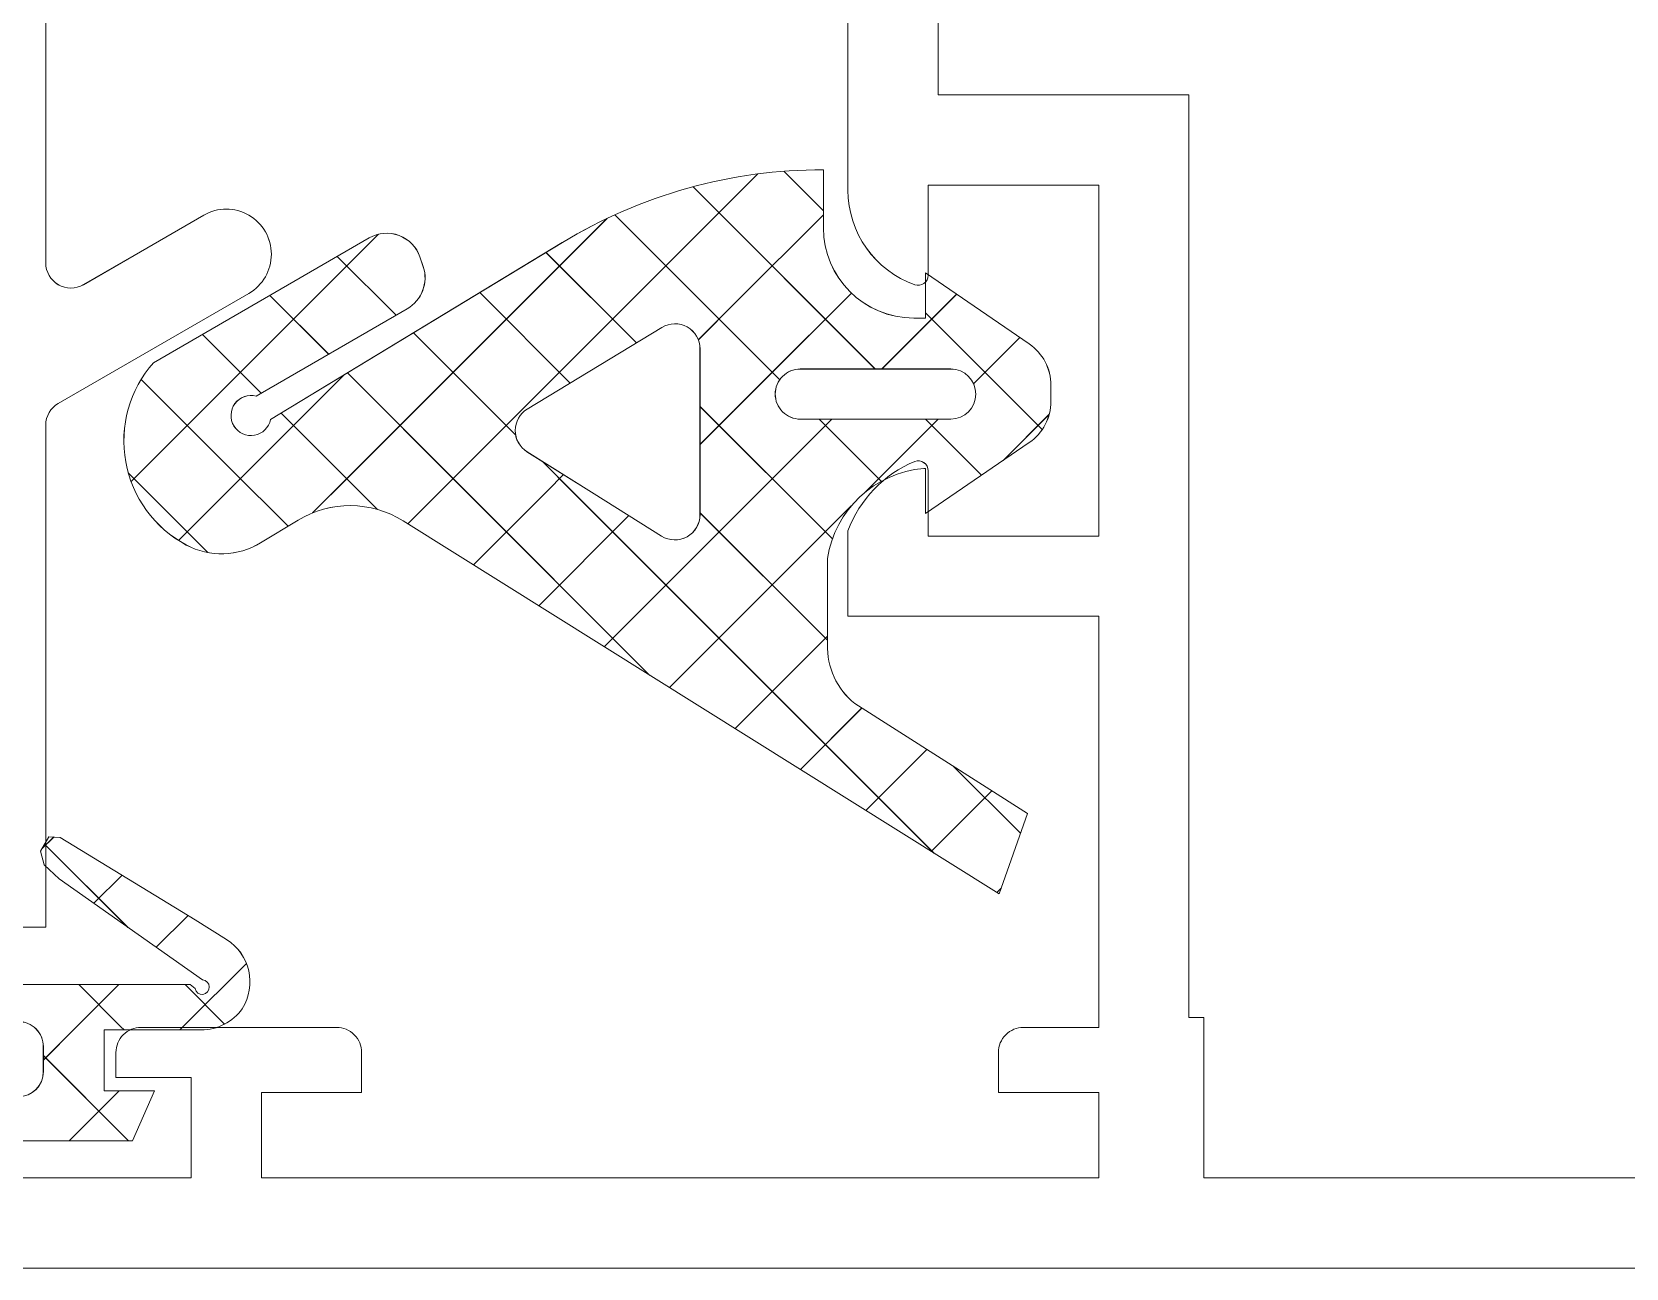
# Model space of a CAD drawing. Header units: millimetres. Extents: x 26282 to 30760, y 1404 to 4574.
# Drawn here: x 27824.709 to 27827.888, y 2955.414 to 2957.879 of the extents above; entities that cross this region are included whole.
import ezdxf

# ---------------------------------------------------------------- set-up
doc = ezdxf.new("R2010")
doc.units = ezdxf.units.MM
doc.header["$LTSCALE"] = 0.25
doc.layers.add('AB-DUV', color=4, linetype='Continuous', lineweight=50)
doc.layers.add('DOĞRAMA', color=30, linetype='Continuous', lineweight=20)

# ---------------------------------------------------------------- blocks, each defined once
blk = doc.blocks.new('CHD03_1918', base_point=(38, -44))
at = {"color": 40, "linetype": 'Continuous'}
blk.add_lwpolyline([(38, -44), (38, -22), (38, 0)], dxfattribs=at)
blk.add_lwpolyline([(63.454101, -22), (59.497057, -22, -0.317837), (57.611439, -20.666667, -0.517633), (57.799997, -20.400001), (59.6, -20.4), (59.6, -17), (52.6, -17), (52.6, -20.4), (53.9, -20.4, -0.517638), (54.088562, -20.666667, -0.209118), (52.702947, -21.999999), (51, -22), (51, -17), (42.8, -17), (42.8, -18.5, -0.414214), (42.3, -19), (41.5, -19), (41.5, -17), (39.8, -17), (39.8, -33.7), (41.5, -33.7), (41.5, -31.7), (42.3, -31.7, -0.414214), (42.8, -32.2), (42.8, -36.1, -0.414214), (42.3, -36.6), (41.8, -36.6), (41.8, -35.1), (39.8, -35.1), (39.8, -42.6)], format="xyb", dxfattribs=at)
blk.add_lwpolyline([(39.8, -7.45), (39.8, -14.9), (43, -14.9), (43, -15.2), (61.4, -15.2), (61.4, -20.2), (66.2, -20.2), (66.2, -15.2), (83, -15.2), (83, -14.9), (86, -14.9), (86, 0), (86, 14.9), (83, 14.9), (83, 15.2), (66.2, 15.2), (66.2, 20.2), (61.4, 20.2), (61.4, 15.2), (43, 15.2), (43, 14.9), (39.8, 14.9), (39.8, 0), (39.8, -7.45)], close=True, dxfattribs=at)
blk = doc.blocks.new('CHD03_1923', base_point=(-6.8, -22))
at = {"color": 40, "linetype": 'Continuous'}
blk.add_lwpolyline([(43.2, 0), (23.2, 0), (23.2, -3), (25.7, -3), (25.7, -4.5), (21.4, -4.5), (21.4, 0), (13.24641, 0, 0.57735), (12.813397, -0.75), (14.199038, -3.15, -0.57735), (13.419615, -4.5, -0.267949), (12.640192, -4.05), (10.446261, -0.25, 0.267949), (10.013248, 0), (0, 0), (0, 11), (-6.8, 11), (-6.8, 11), (-6.8, 30.9)], format="xyb", dxfattribs=at)
blk = doc.blocks.new('CHD50D23', base_point=(110.983776, 153.85743))
at = {"color": 1, "linetype": 'Continuous'}
for p, q in [((117.791548, 170.671326), (119.381447, 172.261226)), ((119.568875, 171.841832), (119.206204, 172.204502)), ((119.457419, 170.215877), (121.244586, 172.003044)), ((124.138771, 167.271936), (119.568875, 171.841832)), ((119.432791, 169.856596), (118.032092, 171.257294)), ((120.970782, 169.60792), (122.142332, 170.77947)), ((118.315634, 169.074092), (119.457419, 170.215877)), ((121.333881, 167.955505), (119.432791, 169.856596)), ((119.301305, 167.938443), (120.572703, 169.209841)), ((121.747604, 168.263422), (122.91966, 169.435477)), ((119.296707, 167.87136), (118.580823, 168.587243)), ((118.649877, 167.287015), (119.301305, 167.938443)), ((119.145191, 165.661009), (121.37384, 167.889658)), ((122.524426, 166.918923), (123.696988, 168.091485)), ((124.455498, 162.712568), (119.296707, 167.87136)), ((119.160623, 165.886123), (118.364104, 166.682642)), ((120.14134, 164.535837), (122.174977, 166.569474)), ((115.348278, 161.864095), (119.145191, 165.661009)), ((124.278265, 160.768481), (119.160623, 165.886123)), ((119.024539, 163.900887), (117.547506, 165.37792)), ((121.172168, 163.445345), (122.976114, 165.249291)), ((118.528593, 162.275512), (116.730908, 164.073197)), ((118.989078, 163.383575), (119.611946, 164.006444)), ((119.345191, 163.580234), (119.024539, 163.900887)), ((121.973305, 162.125161), (123.777251, 163.929107)), ((111.799457, 156.193954), (118.989078, 163.383575)), ((120.452072, 158.230713), (115.91431, 162.768475)), ((121.603057, 159.633594), (124.527445, 162.557981)), ((118.720503, 157.840961), (115.097712, 161.463753)), ((121.452072, 157.361288), (125.087016, 160.996232)), ((122.788808, 160.136617), (122.034401, 160.891024)), ((116.041968, 158.315145), (118.584254, 160.857431)), ((118.064864, 158.216721), (120.705574, 160.857431)), ((121.299351, 159.504754), (119.946674, 160.857431)), ((125.34237, 159.704376), (124.278265, 160.768481)), ((116.124999, 158.315145), (114.281114, 160.15903)), ((124.529431, 158.395995), (122.788808, 160.136617)), ((121.237452, 159.267988), (121.603057, 159.633594)), ((122.965684, 157.838422), (121.299351, 159.504754)), ((124.608099, 158.395995), (125.396213, 159.184109)), ((114.691525, 157.627299), (113.464516, 158.854308)), ((119.211984, 157.24252), (120.452072, 158.482608)), ((113.865869, 156.331635), (112.647918, 157.549586)), ((120.452072, 156.109392), (118.977527, 157.583937)), ((122.94395, 155.738834), (121.452072, 157.230713)), ((113.040212, 155.035971), (111.83132, 156.244863)), ((119.332913, 155.242129), (120.452072, 156.361288)), ((120.244395, 154.032291), (122.569534, 156.35743)), ((112.193401, 154.466577), (113.52755, 155.800727)), ((122.081038, 154.480426), (121.159141, 155.402323)), ((111.107571, 154.847292), (111.014722, 154.940141)), ((120.547923, 153.892221), (119.627241, 154.812903))]:
    blk.add_line(p, q, dxfattribs=at)
for points in [[(117.942326, 171.103172, -0.229763), (119.601084, 172.311706, -0.229763), (121.577, 171.756923), (124.065182, 167.454881, -0.472021), (123.686104, 166.442525), (123.493312, 166.376425, -0.353954), (122.651853, 166.698377), (120.910699, 169.711911, 2.506605), (120.443837, 169.422198), (123.974866, 163.603459, -0.068514), (125.058809, 161.099606, -0.068514), (125.425814, 158.395994), (124.268132, 158.395995, 0.414213), (122.468133, 156.595995), (122.468132, 156.35743), (123.368132, 156.35743), (121.951762, 154.2919, -0.247171), (121.127035, 153.857431), (120.80923, 153.85743, -0.247171), (119.984502, 154.2919), (118.568132, 156.35743), (119.468132, 156.35743), (119.468132, 156.395995, 0.347266), (117.672353, 158.315146), (115.962865, 158.315145, 0.239382), (114.781982, 157.769249), (112.588983, 154.327878), (110.983776, 154.890697), (118.422358, 166.775718, 0.283277), (118.436838, 168.874362), (117.984154, 169.620334, -0.264505), (117.942326, 171.103172)], [(118.960417, 162.96546), (118.120011, 161.622698, 0.58904), (118.543842, 160.857431), (121.854332, 160.857431, 0.584485), (122.281783, 161.616824), (120.652103, 164.302354, 0.558043), (119.800823, 164.308222), (118.960417, 162.96546)], [(120.952072, 159.35743, 0.414214), (120.452072, 158.85743), (120.452072, 155.85743, 1), (121.452072, 155.85743), (121.452072, 158.85743, 0.414214), (120.952072, 159.35743)]]:
    blk.add_lwpolyline(points, format="xyb", close=True, dxfattribs=at)
blk = doc.blocks.new('CHD40D08', base_point=(-2.21267, -2.905012))
at = {"color": 1, "linetype": 'Continuous'}
for p, q in [((0, 5.969856), (1.319355, 7.289211)), ((0.12533, 6.85077), (0.904473, 6.071627)), ((1.017205, 5.958895), (1.924654, 5.051445)), ((1.069674, 4.91821), (1.934707, 5.783243)), ((-2.21267, 4.946129), (-0.482761, 3.21622)), ((0, 4.854779), (0.904473, 3.950306)), ((-2.21267, 3.757186), (-1.21267, 4.757186)), ((-0.632316, 3.21622), (0.904473, 4.753009)), ((1.129836, 3.724943), (1.8882, 2.96658)), ((1.171493, 2.898708), (1.899747, 3.626962)), ((-2.21267, 2.824809), (-1.333018, 1.945157)), ((0.166981, 2.566478), (0.904473, 1.828986)), ((0.166982, 1.894197), (0.904473, 2.631688)), ((-2.21267, 1.635866), (-1.333018, 2.515518)), ((-2.21267, -0.485455), (-0.510996, 1.216219)), ((-0.604081, 1.21622), (0.039793, 0.572346)), ((2.045652, -0.469774), (3.706779, 1.191354)), ((3.601991, 1.252788), (3.846916, 1.007863)), ((-2.21267, 0.703488), (-1.21267, -0.296512)), ((0.039793, 0.572346), (0.904473, -0.292334)), ((0.061836, -0.332269), (0.904473, 0.510368)), ((2.524604, 0.208855), (3.086884, -0.353425)), ((0, -0.394105), (0.061836, -0.332269)), ((1.646901, -1.034763), (2.284292, -1.672154)), ((-0.000001, -1.509181), (0.092774, -1.601955)), ((0.092774, -1.601955), (1.325459, -2.834641)), ((0.115405, -2.400021), (0.904473, -1.610952))]:
    blk.add_line(p, q, dxfattribs=at)
for points in [[(3.56458, 1.274721), (3.853054, 1.105598), (3.839039, 0.882431), (2.197611, -1.814579), (1.801975, -2.439764, -0.413949), (0.422965, -2.750501, -0.119976), (0.112064, -2.393627, -0.119976), (-0.000001, -1.93378), (0, 0), (-1.21267, 0), (-1.21267, -1), (-2.21267, -0.565218), (-2.21267, 5.005452), (-1.21267, 5.396757), (-1.21267, 4.396757), (0, 4.396757), (0, 6.36622, -0.404548), (0.967353, 7.365686, -0.404548), (1.934706, 6.366219), (1.934707, 5.626366), (1.87951, 2.469611), (1.772015, 2.273538), (1.437813, 2.284888), (1.245523, 2.492312), (1.171532, 2.897929), (0.995458, 6.390233, 2.044702), (0.823804, 6.2417), (0.904473, 6.143585), (0.904473, -1.711145), (0.823804, -1.809259, 2.04471), (0.995459, -1.957792), (3.011747, 0.899087), (3.291174, 1.202272), (3.56458, 1.274721)], [(0.020535, 1.362666, 0.198912), (0.166982, 1.71622), (0.166981, 2.71622, 0.414213), (-0.333018, 3.21622), (-0.833018, 3.21622, 0.414213), (-1.333018, 2.71622), (-1.333018, 1.716219, 0.414213), (-0.833018, 1.21622), (-0.333018, 1.216219, 0.198912), (0.020535, 1.362666)]]:
    blk.add_lwpolyline(points, format="xyb", close=True, dxfattribs=at)
blk = doc.blocks.new('A$C24106D73')
at = {"layer": 'DOĞRAMA', "color": 7, "xscale": -1, "yscale": -1, "rotation": 270}
for name, p in [('CHD03_1923', (487.333, 51.925)), ('CHD50D23', (485.382, 59.388)), ('CHD40D08', (469.406, 54.463))]:
    blk.add_blockref(name, p, dxfattribs=at)
at = {"layer": 'DOĞRAMA', "color": 7, "xscale": -1, "rotation": 270}
blk.add_blockref('CHD03_1918', (459.333, 51.925), dxfattribs=at)
blk = doc.blocks.new('A$C187D15ED')
at = {"layer": 'DOĞRAMA', "color": 155, "xscale": 0.1, "yscale": 0.1, "zscale": 0.1}
blk.add_blockref('A$C24106D73', (8207.7792, 2745.1939, 0), dxfattribs=at)
blk.add_blockref('A$C24106D73', (8207.7792, 2745.1939, 0), dxfattribs=at)

msp = doc.modelspace()

# ---------------------------------------------------------------- block references
at = {"layer": 'AB-DUV', "ltscale": 100}
msp.add_blockref('A$C187D15ED', (19570.4239, 205.0275, 5.1264), dxfattribs=at)

# ---------------------------------------------------------------- next in the draw order: linework, layer by layer
at = {"layer": 'DOĞRAMA', "color": 1, "linetype": 'Continuous'}
for p, q in [((27826.1565, 2957.596, 5.1264), (27826.0501, 2957.4896, 5.1264)), ((27826.1565, 2957.596, 5.1264), (27826.0501, 2957.4896, 5.1264)), ((27826.2874, 2957.5226, 5.1264), (27826.2086, 2957.6014, 5.1264)), ((27826.2874, 2957.5226, 5.1264), (27826.2086, 2957.6014, 5.1264)), ((27826.3909, 2957.207, 5.1264), (27826.0274, 2957.5705, 5.1264)), ((27826.3909, 2957.207, 5.1264), (27826.0274, 2957.5705, 5.1264)), ((27825.8557, 2957.5073, 5.1264), (27825.3398, 2956.9914, 5.1264)), ((27825.8557, 2957.5073, 5.1264), (27825.3398, 2956.9914, 5.1264)), ((27826.1636, 2957.2221, 5.1264), (27825.8712, 2957.5145, 5.1264)), ((27826.1636, 2957.2221, 5.1264), (27825.8712, 2957.5145, 5.1264)), ((27826.2874, 2957.5147, 5.1264), (27826.1133, 2957.3407, 5.1264)), ((27826.2874, 2957.5147, 5.1264), (27826.1133, 2957.3407, 5.1264)), ((27825.3998, 2957.4757, 5.1264), (27824.9428, 2957.0187, 5.1264)), ((27825.3998, 2957.4757, 5.1264), (27824.9428, 2957.0187, 5.1264)), ((27826.0501, 2957.4896, 5.1264), (27825.5384, 2956.9778, 5.1264)), ((27826.0501, 2957.4896, 5.1264), (27825.5384, 2956.9778, 5.1264)), ((27825.4351, 2957.3142, 5.1264), (27825.3178, 2957.4315, 5.1264)), ((27825.4351, 2957.3142, 5.1264), (27825.3178, 2957.4315, 5.1264)), ((27825.9145, 2957.2591, 5.1264), (27825.7341, 2957.4395, 5.1264)), ((27825.9145, 2957.2591, 5.1264), (27825.7341, 2957.4395, 5.1264)), ((27825.3006, 2957.2365, 5.1264), (27825.1834, 2957.3537, 5.1264)), ((27825.3006, 2957.2365, 5.1264), (27825.1834, 2957.3537, 5.1264)), ((27825.7824, 2957.179, 5.1264), (27825.6021, 2957.3594, 5.1264)), ((27825.7824, 2957.179, 5.1264), (27825.6021, 2957.3594, 5.1264)), ((27826.1133, 2957.3407, 5.1264), (27826.0379, 2957.2652, 5.1264)), ((27826.1133, 2957.3407, 5.1264), (27826.0379, 2957.2652, 5.1264)), ((27826.3431, 2957.3583, 5.1264), (27826.1765, 2957.1917, 5.1264)), ((27826.3431, 2957.3583, 5.1264), (27826.1765, 2957.1917, 5.1264)), ((27826.5531, 2957.3562, 5.1264), (27826.4039, 2957.207, 5.1264)), ((27826.5531, 2957.3562, 5.1264), (27826.4039, 2957.207, 5.1264)), ((27826.7238, 2957.0862, 5.1264), (27826.4912, 2957.3187, 5.1264)), ((27826.7238, 2957.0862, 5.1264), (27826.4912, 2957.3187, 5.1264)), ((27825.1662, 2957.1589, 5.1264), (27825.049, 2957.276, 5.1264)), ((27825.1662, 2957.1589, 5.1264), (27825.049, 2957.276, 5.1264)), ((27825.6734, 2957.0759, 5.1264), (27825.47, 2957.2793, 5.1264)), ((27825.6734, 2957.0759, 5.1264), (27825.47, 2957.2793, 5.1264)), ((27826.6789, 2957.2699, 5.1264), (27826.5867, 2957.1777, 5.1264)), ((27826.6789, 2957.2699, 5.1264), (27826.5867, 2957.1777, 5.1264)), ((27826.2002, 2957.1855, 5.1264), (27826.1636, 2957.2221, 5.1264)), ((27826.2002, 2957.1855, 5.1264), (27826.1636, 2957.2221, 5.1264)), ((27825.1054, 2957.0075, 5.1264), (27824.9267, 2957.1862, 5.1264)), ((27825.1054, 2957.0075, 5.1264), (27824.9267, 2957.1862, 5.1264)), ((27825.3314, 2957.1952, 5.1264), (27825.1413, 2957.0051, 5.1264)), ((27825.3314, 2957.1952, 5.1264), (27825.1413, 2957.0051, 5.1264)), ((27825.5609, 2956.9763, 5.1264), (27825.338, 2957.1992, 5.1264)), ((27825.5609, 2956.9763, 5.1264), (27825.338, 2957.1992, 5.1264)), ((27826.1765, 2957.1917, 5.1264), (27826.0412, 2957.0564, 5.1264)), ((27826.1765, 2957.1917, 5.1264), (27826.0412, 2957.0564, 5.1264)), ((27825.3331, 2956.9919, 5.1264), (27825.206, 2957.119, 5.1264)), ((27825.3331, 2956.9919, 5.1264), (27825.206, 2957.119, 5.1264)), ((27826.3053, 2956.8683, 5.1264), (27826.0412, 2957.1323, 5.1264)), ((27826.3053, 2956.8683, 5.1264), (27826.0412, 2957.1323, 5.1264)), ((27826.7378, 2957.1166, 5.1264), (27826.6457, 2957.0245, 5.1264)), ((27826.7378, 2957.1166, 5.1264), (27826.6457, 2957.0245, 5.1264)), ((27826.3039, 2957.107, 5.1264), (27825.8501, 2956.6532, 5.1264)), ((27826.3039, 2957.107, 5.1264), (27825.8501, 2956.6532, 5.1264)), ((27826.4027, 2956.983, 5.1264), (27826.2787, 2957.107, 5.1264)), ((27826.4027, 2956.983, 5.1264), (27826.2787, 2957.107, 5.1264)), ((27826.516, 2957.107, 5.1264), (27826.3686, 2956.9595, 5.1264)), ((27826.516, 2957.107, 5.1264), (27826.3686, 2956.9595, 5.1264)), ((27826.6028, 2956.9951, 5.1264), (27826.4909, 2957.107, 5.1264)), ((27826.6028, 2956.9951, 5.1264), (27826.4909, 2957.107, 5.1264)), ((27824.9428, 2957.0187, 5.1264), (27824.9065, 2956.9824, 5.1264)), ((27824.9428, 2957.0187, 5.1264), (27824.9065, 2956.9824, 5.1264)), ((27825.7886, 2956.9607, 5.1264), (27825.7263, 2957.023, 5.1264)), ((27825.7886, 2956.9607, 5.1264), (27825.7263, 2957.023, 5.1264)), ((27825.0598, 2956.8409, 5.1264), (27824.9009, 2956.9999, 5.1264)), ((27825.0598, 2956.8409, 5.1264), (27824.9009, 2956.9999, 5.1264)), ((27825.1413, 2957.0051, 5.1264), (27825.0013, 2956.865, 5.1264)), ((27825.1413, 2957.0051, 5.1264), (27825.0013, 2956.865, 5.1264)), ((27825.2196, 2956.8933, 5.1264), (27825.1054, 2957.0075, 5.1264)), ((27825.2196, 2956.8933, 5.1264), (27825.1054, 2957.0075, 5.1264)), ((27825.3398, 2956.9914, 5.1264), (27825.2683, 2956.9199, 5.1264)), ((27825.3398, 2956.9914, 5.1264), (27825.2683, 2956.9199, 5.1264)), ((27825.3983, 2956.9268, 5.1264), (27825.3331, 2956.9919, 5.1264)), ((27825.3983, 2956.9268, 5.1264), (27825.3331, 2956.9919, 5.1264)), ((27825.769, 2956.9963, 5.1264), (27825.7369, 2956.9642, 5.1264)), ((27825.769, 2956.9963, 5.1264), (27825.7369, 2956.9642, 5.1264)), ((27825.5384, 2956.9778, 5.1264), (27825.4587, 2956.8982, 5.1264)), ((27825.5384, 2956.9778, 5.1264), (27825.4587, 2956.8982, 5.1264)), ((27825.9406, 2956.5966, 5.1264), (27825.5609, 2956.9763, 5.1264)), ((27825.9406, 2956.5966, 5.1264), (27825.5609, 2956.9763, 5.1264)), ((27825.7369, 2956.9642, 5.1264), (27825.5892, 2956.8165, 5.1264)), ((27825.7369, 2956.9642, 5.1264), (27825.5892, 2956.8165, 5.1264)), ((27826.5076, 2956.2417, 5.1264), (27825.7886, 2956.9607, 5.1264)), ((27826.5076, 2956.2417, 5.1264), (27825.7886, 2956.9607, 5.1264)), ((27826.3429, 2956.9338, 5.1264), (27825.9806, 2956.5715, 5.1264)), ((27826.3429, 2956.9338, 5.1264), (27825.9806, 2956.5715, 5.1264)), ((27826.2955, 2956.666, 5.1264), (27826.0412, 2956.9202, 5.1264)), ((27826.2955, 2956.666, 5.1264), (27826.0412, 2956.9202, 5.1264)), ((27825.8994, 2956.9146, 5.1264), (27825.7197, 2956.7349, 5.1264)), ((27825.8994, 2956.9146, 5.1264), (27825.7197, 2956.7349, 5.1264)), ((27826.2955, 2956.6743, 5.1264), (27826.1111, 2956.4899, 5.1264)), ((27826.2955, 2956.6743, 5.1264), (27826.1111, 2956.4899, 5.1264)), ((27826.3643, 2956.5309, 5.1264), (27826.2416, 2956.4082, 5.1264)), ((27826.3643, 2956.5309, 5.1264), (27826.2416, 2956.4082, 5.1264)), ((27826.4938, 2956.4484, 5.1264), (27826.372, 2956.3266, 5.1264)), ((27826.4938, 2956.4484, 5.1264), (27826.372, 2956.3266, 5.1264)), ((27826.6803, 2956.2811, 5.1264), (27826.5469, 2956.4145, 5.1264)), ((27826.6803, 2956.2811, 5.1264), (27826.5469, 2956.4145, 5.1264)), ((27826.6234, 2956.3658, 5.1264), (27826.5025, 2956.2449, 5.1264)), ((27826.6234, 2956.3658, 5.1264), (27826.5025, 2956.2449, 5.1264)), ((27824.7279, 2956.2492, 5.1264), (27824.7524, 2956.2737, 5.1264)), ((27824.7279, 2956.2492, 5.1264), (27824.7524, 2956.2737, 5.1264)), ((27824.9001, 2956.0935, 5.1264), (27824.734, 2956.2596, 5.1264)), ((27824.9001, 2956.0935, 5.1264), (27824.734, 2956.2596, 5.1264)), ((27824.8323, 2956.1414, 5.1264), (27824.8885, 2956.1977, 5.1264)), ((27824.8323, 2956.1414, 5.1264), (27824.8885, 2956.1977, 5.1264)), ((27826.6423, 2956.1725, 5.1264), (27826.633, 2956.1632, 5.1264)), ((27826.6423, 2956.1725, 5.1264), (27826.633, 2956.1632, 5.1264)), ((27824.9566, 2956.0537, 5.1264), (27825.0204, 2956.1174, 5.1264)), ((27824.9566, 2956.0537, 5.1264), (27825.0204, 2956.1174, 5.1264)), ((27825.0133, 2955.8982, 5.1264), (27825.1366, 2956.0215, 5.1264)), ((27825.0133, 2955.8982, 5.1264), (27825.1366, 2956.0215, 5.1264)), ((27824.7959, 2955.8929, 5.1264), (27824.8824, 2955.9794, 5.1264)), ((27824.7959, 2955.8929, 5.1264), (27824.8824, 2955.9794, 5.1264)), ((27824.8864, 2955.8952, 5.1264), (27824.8021, 2955.9794, 5.1264)), ((27824.8864, 2955.8952, 5.1264), (27824.8021, 2955.9794, 5.1264)), ((27825.0932, 2955.9005, 5.1264), (27825.0142, 2955.9794, 5.1264)), ((27825.0932, 2955.9005, 5.1264), (27825.0142, 2955.9794, 5.1264)), ((27824.7315, 2955.8286, 5.1264), (27824.7959, 2955.8929, 5.1264)), ((27824.7315, 2955.8286, 5.1264), (27824.7959, 2955.8929, 5.1264)), ((27824.8926, 2955.889, 5.1264), (27824.8864, 2955.8952, 5.1264)), ((27824.8926, 2955.889, 5.1264), (27824.8864, 2955.8952, 5.1264)), ((27825.0041, 2955.889, 5.1264), (27825.0133, 2955.8982, 5.1264)), ((27825.0041, 2955.889, 5.1264), (27825.0133, 2955.8982, 5.1264)), ((27824.9017, 2955.6677, 5.1264), (27824.7315, 2955.8379, 5.1264)), ((27824.9017, 2955.6677, 5.1264), (27824.7315, 2955.8379, 5.1264)), ((27824.7828, 2955.6677, 5.1264), (27824.8828, 2955.7677, 5.1264)), ((27824.7828, 2955.6677, 5.1264), (27824.8828, 2955.7677, 5.1264))]:
    msp.add_line(p, q, dxfattribs=at)
at = {"layer": 'DOĞRAMA', "color": 40, "linetype": 'Continuous', "elevation": 5.1264}
for points in [[(27824.7364, 2960.4139), (27824.7364, 2958.4139), (27825.0364, 2958.4139), (27825.0364, 2958.6639), (27825.1864, 2958.6639), (27825.1864, 2958.2339), (27824.7364, 2958.2339), (27824.7364, 2957.4185, 0.57735), (27824.8114, 2957.3752), (27825.0514, 2957.5138, -0.57735), (27825.1864, 2957.4358, -0.267949), (27825.1414, 2957.3579), (27824.7614, 2957.1385, 0.267949), (27824.7364, 2957.0952), (27824.7364, 2956.0939), (27823.6364, 2956.0939), (27823.6364, 2955.4139), (27823.6364, 2955.4139), (27821.6464, 2955.4139)], [(27824.7364, 2960.4139), (27824.7364, 2958.4139), (27825.0364, 2958.4139), (27825.0364, 2958.6639), (27825.1864, 2958.6639), (27825.1864, 2958.2339), (27824.7364, 2958.2339), (27824.7364, 2957.4185, 0.57735), (27824.8114, 2957.3752), (27825.0514, 2957.5138, -0.57735), (27825.1864, 2957.4358, -0.267949), (27825.1414, 2957.3579), (27824.7614, 2957.1385, 0.267949), (27824.7364, 2957.0952), (27824.7364, 2956.0939), (27823.6364, 2956.0939), (27823.6364, 2955.4139), (27823.6364, 2955.4139), (27821.6464, 2955.4139)], [(27826.3364, 2957.9593), (27826.3364, 2957.5636, 0.317837), (27826.4697, 2957.375, 0.517633), (27826.4964, 2957.3939), (27826.4964, 2957.5739), (27826.8364, 2957.5739), (27826.8364, 2956.8739), (27826.4964, 2956.8739), (27826.4964, 2957.0039, 0.517638), (27826.4697, 2957.0227, 0.209118), (27826.3364, 2956.8842), (27826.3364, 2956.7139), (27826.8364, 2956.7139), (27826.8364, 2955.8939), (27826.6864, 2955.8939, 0.414214), (27826.6364, 2955.8439), (27826.6364, 2955.7639), (27826.8364, 2955.7639), (27826.8364, 2955.5939), (27825.1664, 2955.5939), (27825.1664, 2955.7639), (27825.3664, 2955.7639), (27825.3664, 2955.8439, 0.414214), (27825.3164, 2955.8939), (27824.9264, 2955.8939, 0.414214), (27824.8764, 2955.8439), (27824.8764, 2955.7939), (27825.0264, 2955.7939), (27825.0264, 2955.5939), (27824.2764, 2955.5939)], [(27826.3364, 2957.9593), (27826.3364, 2957.5636, 0.317837), (27826.4697, 2957.375, 0.517633), (27826.4964, 2957.3939), (27826.4964, 2957.5739), (27826.8364, 2957.5739), (27826.8364, 2956.8739), (27826.4964, 2956.8739), (27826.4964, 2957.0039, 0.517638), (27826.4697, 2957.0227, 0.209118), (27826.3364, 2956.8842), (27826.3364, 2956.7139), (27826.8364, 2956.7139), (27826.8364, 2955.8939), (27826.6864, 2955.8939, 0.414214), (27826.6364, 2955.8439), (27826.6364, 2955.7639), (27826.8364, 2955.7639), (27826.8364, 2955.5939), (27825.1664, 2955.5939), (27825.1664, 2955.7639), (27825.3664, 2955.7639), (27825.3664, 2955.8439, 0.414214), (27825.3164, 2955.8939), (27824.9264, 2955.8939, 0.414214), (27824.8764, 2955.8439), (27824.8764, 2955.7939), (27825.0264, 2955.7939), (27825.0264, 2955.5939), (27824.2764, 2955.5939)]]:
    msp.add_lwpolyline(points, format="xyb", dxfattribs=at)
msp.add_lwpolyline([(27827.7914, 2955.5939), (27827.0464, 2955.5939), (27827.0464, 2955.9139), (27827.0164, 2955.9139), (27827.0164, 2957.7539), (27826.5164, 2957.7539), (27826.5164, 2958.2339), (27827.0164, 2958.2339), (27827.0164, 2959.9139), (27827.0464, 2959.9139), (27827.0464, 2960.2139), (27828.5364, 2960.2139), (27830.0264, 2960.2139), (27830.0264, 2959.9139), (27830.0564, 2959.9139), (27830.0564, 2958.2339), (27830.5564, 2958.2339), (27830.5564, 2957.7539), (27830.0564, 2957.7539), (27830.0564, 2955.9139), (27830.0264, 2955.9139), (27830.0264, 2955.5939), (27828.5364, 2955.5939), (27827.7914, 2955.5939)], close=True, dxfattribs=at)
msp.add_lwpolyline([(27827.7914, 2955.5939), (27827.0464, 2955.5939), (27827.0464, 2955.9139), (27827.0164, 2955.9139), (27827.0164, 2957.7539), (27826.5164, 2957.7539), (27826.5164, 2958.2339), (27827.0164, 2958.2339), (27827.0164, 2959.9139), (27827.0464, 2959.9139), (27827.0464, 2960.2139), (27828.5364, 2960.2139), (27830.0264, 2960.2139), (27830.0264, 2959.9139), (27830.0564, 2959.9139), (27830.0564, 2958.2339), (27830.5564, 2958.2339), (27830.5564, 2957.7539), (27830.0564, 2957.7539), (27830.0564, 2955.9139), (27830.0264, 2955.9139), (27830.0264, 2955.5939), (27828.5364, 2955.5939), (27827.7914, 2955.5939)], close=True, dxfattribs=at)
at = {"layer": 'DOĞRAMA', "color": 1, "linetype": 'Continuous', "elevation": 5.1264}
for points in [[(27825.0167, 2956.856, -0.229763), (27824.8958, 2957.0219, -0.229763), (27824.9513, 2957.2195), (27825.3815, 2957.4683, -0.472021), (27825.4827, 2957.4304), (27825.4893, 2957.4111, -0.353954), (27825.4571, 2957.327), (27825.1558, 2957.1528, 2.506605), (27825.1848, 2957.1062), (27825.7666, 2957.4593, -0.068514), (27826.017, 2957.5677, -0.068514), (27826.2874, 2957.6044), (27826.2874, 2957.4886, 0.414213), (27826.4674, 2957.3086), (27826.4912, 2957.3086), (27826.4912, 2957.3986), (27826.6978, 2957.257, -0.247171), (27826.7412, 2957.1745), (27826.7412, 2957.1427, -0.247171), (27826.6978, 2957.0602), (27826.4912, 2956.9186), (27826.4912, 2957.0086), (27826.4874, 2957.0086, 0.347266), (27826.2955, 2956.829), (27826.2955, 2956.6581, 0.239382), (27826.3501, 2956.54), (27826.6942, 2956.3207), (27826.6379, 2956.1602), (27825.4494, 2956.904, 0.283277), (27825.2395, 2956.9055), (27825.1649, 2956.8602, -0.264505), (27825.0167, 2956.856)], [(27825.0167, 2956.856, -0.229763), (27824.8958, 2957.0219, -0.229763), (27824.9513, 2957.2195), (27825.3815, 2957.4683, -0.472021), (27825.4827, 2957.4304), (27825.4893, 2957.4111, -0.353954), (27825.4571, 2957.327), (27825.1558, 2957.1528, 2.506605), (27825.1848, 2957.1062), (27825.7666, 2957.4593, -0.068514), (27826.017, 2957.5677, -0.068514), (27826.2874, 2957.6044), (27826.2874, 2957.4886, 0.414213), (27826.4674, 2957.3086), (27826.4912, 2957.3086), (27826.4912, 2957.3986), (27826.6978, 2957.257, -0.247171), (27826.7412, 2957.1745), (27826.7412, 2957.1427, -0.247171), (27826.6978, 2957.0602), (27826.4912, 2956.9186), (27826.4912, 2957.0086), (27826.4874, 2957.0086, 0.347266), (27826.2955, 2956.829), (27826.2955, 2956.6581, 0.239382), (27826.3501, 2956.54), (27826.6942, 2956.3207), (27826.6379, 2956.1602), (27825.4494, 2956.904, 0.283277), (27825.2395, 2956.9055), (27825.1649, 2956.8602, -0.264505), (27825.0167, 2956.856)], [(27825.8304, 2956.9578), (27825.9647, 2956.8738, 0.58904), (27826.0412, 2956.9162), (27826.0412, 2957.2472, 0.584485), (27825.9653, 2957.29), (27825.6967, 2957.127, 0.558043), (27825.6962, 2957.0419), (27825.8304, 2956.9578)], [(27825.8304, 2956.9578), (27825.9647, 2956.8738, 0.58904), (27826.0412, 2956.9162), (27826.0412, 2957.2472, 0.584485), (27825.9653, 2957.29), (27825.6967, 2957.127, 0.558043), (27825.6962, 2957.0419), (27825.8304, 2956.9578)], [(27826.1912, 2957.157, 0.414214), (27826.2412, 2957.107), (27826.5412, 2957.107, 1), (27826.5412, 2957.207), (27826.2412, 2957.207, 0.414214), (27826.1912, 2957.157)], [(27826.1912, 2957.157, 0.414214), (27826.2412, 2957.107), (27826.5412, 2957.107, 1), (27826.5412, 2957.207), (27826.2412, 2957.207, 0.414214), (27826.1912, 2957.157)], [(27824.7169, 2955.891, 0.198912), (27824.6815, 2955.9057), (27824.5815, 2955.9057, 0.414213), (27824.5315, 2955.8557), (27824.5315, 2955.8057, 0.414213), (27824.5815, 2955.7557), (27824.6815, 2955.7557, 0.414213), (27824.7315, 2955.8057), (27824.7315, 2955.8557, 0.198912), (27824.7169, 2955.891)], [(27824.7169, 2955.891, 0.198912), (27824.6815, 2955.9057), (27824.5815, 2955.9057, 0.414213), (27824.5315, 2955.8557), (27824.5315, 2955.8057, 0.414213), (27824.5815, 2955.7557), (27824.6815, 2955.7557, 0.414213), (27824.7315, 2955.8057), (27824.7315, 2955.8557, 0.198912), (27824.7169, 2955.891)]]:
    msp.add_lwpolyline(points, format="xyb", close=True, dxfattribs=at)
msp.add_lwpolyline([(27824.2388, 2955.9794), (27825.0243, 2955.9794), (27825.0341, 2955.9713, 2.04471), (27825.0489, 2955.9885), (27824.7632, 2956.1901), (27824.7329, 2956.2181), (27824.7257, 2956.2454), (27824.7257, 2956.2454), (27824.7426, 2956.2743), (27824.7649, 2956.2729), (27825.0346, 2956.1087), (27825.0971, 2956.0692, -0.413949), (27825.1282, 2955.9313, -0.119976), (27825.0925, 2955.9002, -0.119976), (27825.0465, 2955.889), (27824.8532, 2955.889), (27824.8532, 2955.7677), (27824.9532, 2955.7677), (27824.9097, 2955.6677), (27824.3526, 2955.6677)], format="xyb", dxfattribs=at)
msp.add_lwpolyline([(27824.2388, 2955.9794), (27825.0243, 2955.9794), (27825.0341, 2955.9713, 2.04471), (27825.0489, 2955.9885), (27824.7632, 2956.1901), (27824.7329, 2956.2181), (27824.7257, 2956.2454), (27824.7257, 2956.2454), (27824.7426, 2956.2743), (27824.7649, 2956.2729), (27825.0346, 2956.1087), (27825.0971, 2956.0692, -0.413949), (27825.1282, 2955.9313, -0.119976), (27825.0925, 2955.9002, -0.119976), (27825.0465, 2955.889), (27824.8532, 2955.889), (27824.8532, 2955.7677), (27824.9532, 2955.7677), (27824.9097, 2955.6677), (27824.3526, 2955.6677)], format="xyb", dxfattribs=at)
at = {"layer": 'DOĞRAMA', "color": 40, "linetype": 'Continuous', "elevation": 5.1264}
msp.add_lwpolyline([(27824.1364, 2955.4139), (27826.3364, 2955.4139), (27828.5364, 2955.4139)], dxfattribs=at)
msp.add_lwpolyline([(27824.1364, 2955.4139), (27826.3364, 2955.4139), (27828.5364, 2955.4139)], dxfattribs=at)

doc.saveas('drawing.dxf')
